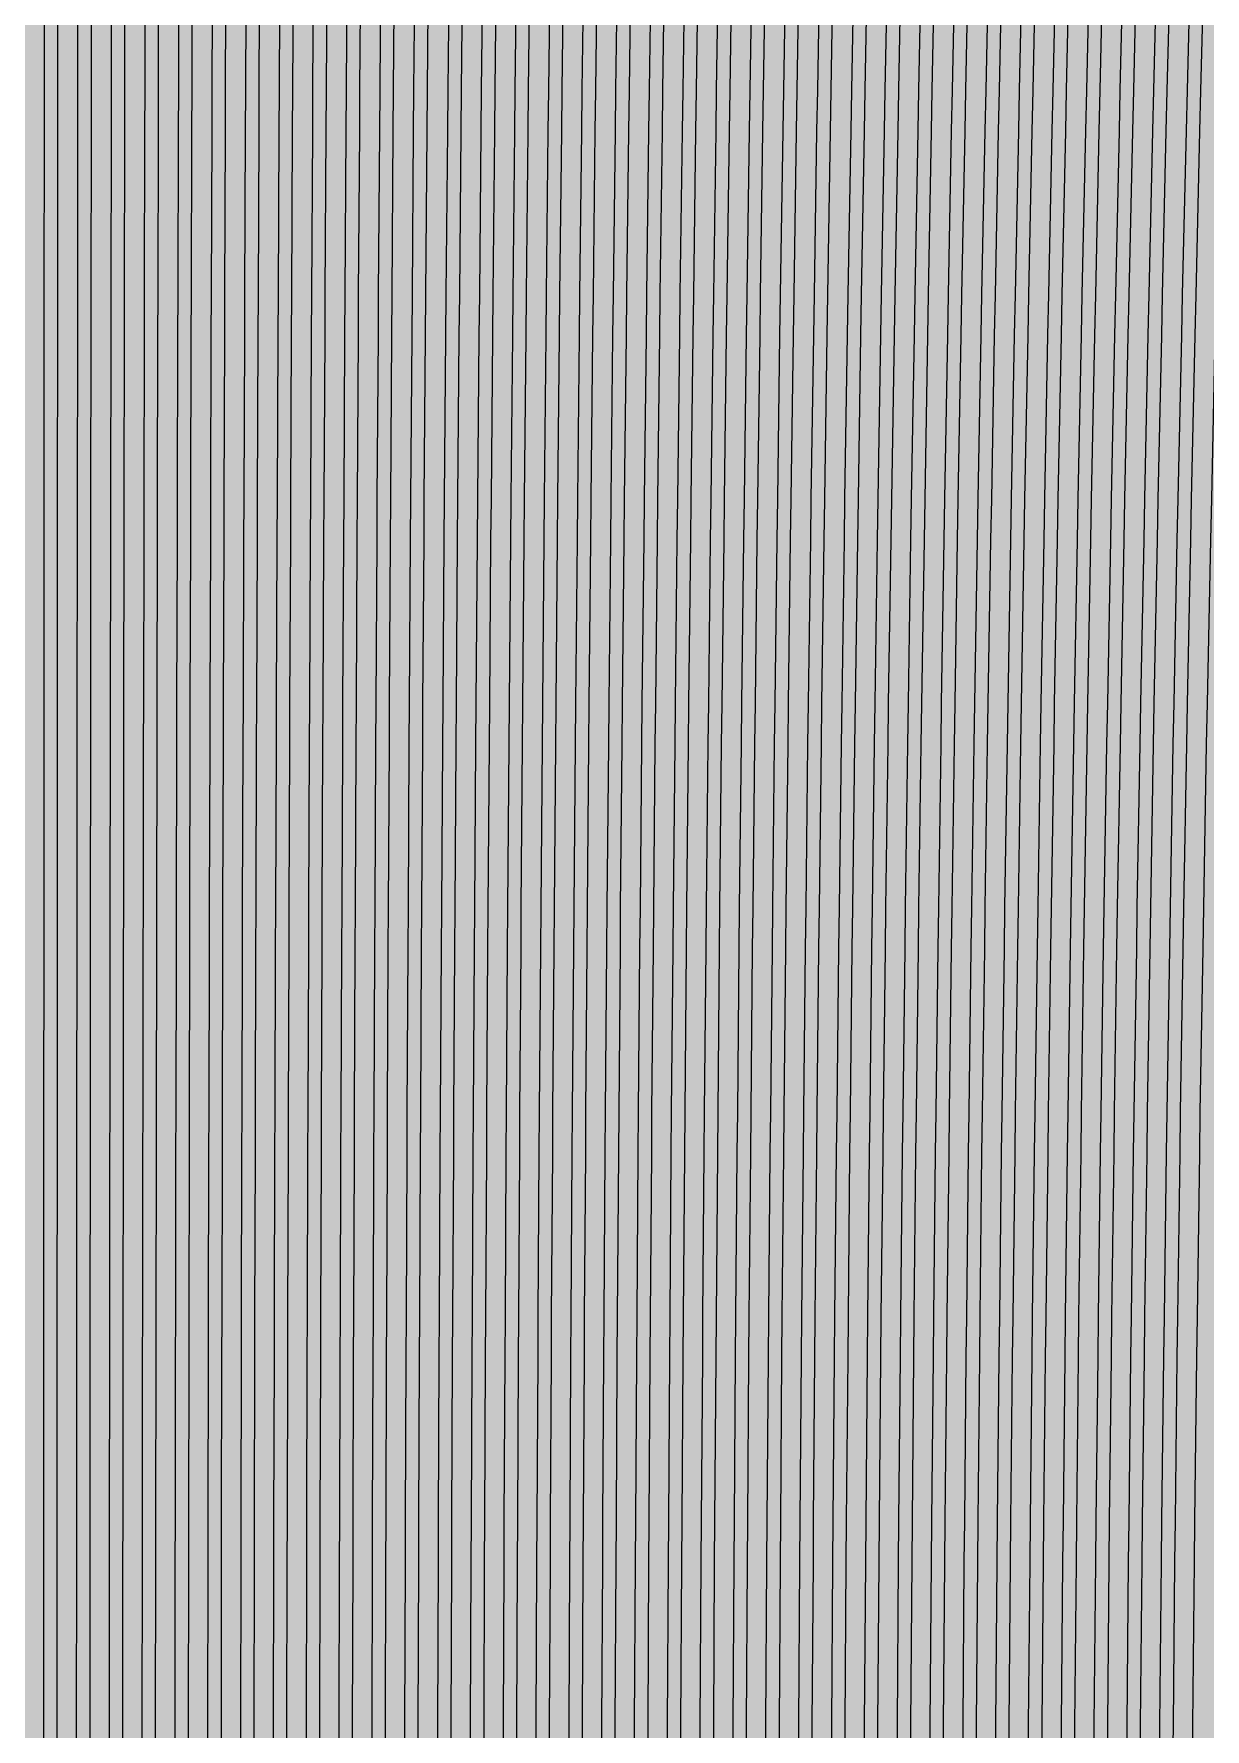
# Model space of a CAD drawing. Header units: metres. Extents: x -7220 to 10980, y -29667 to 1833.
# Drawn here: x 1880.4 to 2059.4, y -17548.6 to -17289.4 of the extents above; entities that cross this region are included whole.
import ezdxf

# ---------------------------------------------------------------- set-up
doc = ezdxf.new("R2010")
doc.units = ezdxf.units.M
doc.layers.add('Metal1', color=4, linetype='CONTINUOUS')
doc.layers.add('Polyimide', color=7, linetype='CONTINUOUS')

msp = doc.modelspace()

# ---------------------------------------------------------------- hatches: boundary and pattern name
at = {"layer": 'Polyimide'}
msp.add_hatch(color=7, dxfattribs=at).paths.add_polyline_path([(4099.45, -13861.55), (4142.64, -14152.77), (4214.18, -14438.35), (4313.36, -14715.55), (4439.24, -14981.69), (4590.59, -15234.21), (4765.97, -15470.68), (4963.68, -15688.82), (5181.82, -15886.53), (5418.29, -16061.91), (5670.81, -16213.26), (5936.95, -16339.14), (6214.15, -16438.32), (6499.73, -16509.85), (6790.95, -16553.05), (7085, -16567.5), (9980.38, -16567.5), (10058.79, -16571.35), (10136.45, -16582.87), (10212.6, -16601.95), (10286.52, -16628.4), (10357.49, -16661.96), (10424.83, -16702.32), (10487.89, -16749.09), (10546.06, -16801.81), (10598.78, -16859.98), (10645.55, -16923.04), (10685.91, -16990.38), (10719.48, -17061.35), (10745.93, -17135.27), (10765, -17211.43), (10776.52, -17289.08), (10780.38, -17367.5), (10780.38, -21957.3), (10741.61, -22012.91), (10705.97, -22070.59), (10673.58, -22130.14), (10644.53, -22191.39), (10618.92, -22254.16), (10596.82, -22318.25), (10578.3, -22383.46), (10563.41, -22449.6), (10552.21, -22516.46), (10544.72, -22583.84), (10540.97, -22651.53), (10540.97, -22719.32), (10544.72, -22787.01), (10552.21, -22854.38), (10563.41, -22921.24), (10578.3, -22987.38), (10596.82, -23052.6), (10618.92, -23116.68), (10644.53, -23179.45), (10673.58, -23240.71), (10705.97, -23300.26), (10741.61, -23357.93), (10780.38, -23413.54), (10780.38, -28667.5), (10776.52, -28745.91), (10765, -28823.57), (10745.93, -28899.73), (10719.48, -28973.65), (10685.91, -29044.62), (10645.55, -29111.96), (10598.78, -29175.01), (10546.06, -29233.19), (10487.89, -29285.91), (10424.83, -29332.68), (10357.49, -29373.04), (10286.52, -29406.6), (10212.6, -29433.05), (10136.45, -29452.13), (10058.79, -29463.65), (9980.38, -29467.5), (-6219.63, -29467.5), (-6298.04, -29463.65), (-6375.7, -29452.13), (-6451.85, -29433.05), (-6525.77, -29406.6), (-6596.74, -29373.04), (-6664.08, -29332.68), (-6727.14, -29285.91), (-6785.31, -29233.19), (-6838.03, -29175.01), (-6884.8, -29111.96), (-6925.16, -29044.62), (-6958.73, -28973.65), (-6985.18, -28899.73), (-7004.25, -28823.57), (-7015.77, -28745.91), (-7019.63, -28667.5), (-7019.63, -23426.32), (-6979.36, -23370.07), (-6942.33, -23311.63), (-6908.66, -23251.2), (-6878.45, -23188.96), (-6851.81, -23125.12), (-6828.81, -23059.88), (-6809.53, -22993.44), (-6794.04, -22926.02), (-6782.37, -22857.83), (-6774.57, -22789.09), (-6770.67, -22720.02), (-6770.67, -22650.84), (-6774.57, -22581.77), (-6782.37, -22513.03), (-6794.04, -22444.84), (-6809.53, -22377.42), (-6828.81, -22310.98), (-6851.81, -22245.74), (-6878.45, -22181.89), (-6908.66, -22119.66), (-6942.33, -22059.22), (-6979.36, -22000.79), (-7019.63, -21944.54), (-7019.63, -17367.5), (-7015.77, -17289.08), (-7004.25, -17211.43), (-6985.18, -17135.27), (-6958.73, -17061.35), (-6925.16, -16990.38), (-6884.8, -16923.04), (-6838.03, -16859.98), (-6785.31, -16801.81), (-6727.14, -16749.09), (-6664.08, -16702.32), (-6596.74, -16661.96), (-6525.77, -16628.4), (-6451.85, -16601.95), (-6375.7, -16582.87), (-6298.04, -16571.35), (-6219.63, -16567.5), (-3314, -16567.5), (-3019.95, -16553.05), (-2728.73, -16509.85), (-2443.15, -16438.32), (-2165.95, -16339.14), (-1899.81, -16213.26), (-1647.29, -16061.91), (-1410.82, -15886.53), (-1192.68, -15688.82), (-994.97, -15470.68), (-819.59, -15234.21), (-668.24, -14981.69), (-542.36, -14715.55), (-443.18, -14438.35), (-371.64, -14152.77), (-328.45, -13861.55), (-314, -13567.5), (-314, -13373.48), (-317.45, -13328.11), (-327.72, -13283.78), (-344.58, -13241.52), (-367.63, -13202.3), (-396.35, -13167.01), (-430.08, -13136.47), (-468.03, -13111.38), (-509.35, -13092.32), (-509.35, -13092.32), (-578.18, -13061.27), (-642.2, -13021.24), (-700.26, -12972.96), (-751.3, -12917.31), (-794.39, -12855.3), (-828.74, -12788.06), (-853.73, -12716.8), (-868.91, -12642.84), (-874, -12567.5), (-868.91, -12492.16), (-853.73, -12418.19), (-828.74, -12346.94), (-794.39, -12279.7), (-751.3, -12217.69), (-700.26, -12162.04), (-642.2, -12113.76), (-578.18, -12073.73), (-509.35, -12042.68), (-509.35, -12042.68), (-468.03, -12023.62), (-430.08, -11998.53), (-396.35, -11967.99), (-367.63, -11932.7), (-344.58, -11893.47), (-327.72, -11851.21), (-317.45, -11806.89), (-314, -11761.52), (-314, -11074.31), (-317.45, -11028.94), (-327.72, -10984.62), (-344.58, -10942.36), (-367.63, -10903.13), (-396.35, -10867.84), (-430.08, -10837.3), (-468.03, -10812.21), (-509.35, -10793.16), (-509.35, -10793.16), (-578.18, -10762.1), (-642.2, -10722.07), (-700.26, -10673.8), (-751.3, -10618.15), (-794.39, -10556.13), (-828.74, -10488.89), (-853.73, -10417.64), (-868.91, -10343.67), (-874, -10268.33), (-868.91, -10192.99), (-853.73, -10119.03), (-828.74, -10047.77), (-794.39, -9980.53), (-751.3, -9918.52), (-700.26, -9862.87), (-642.2, -9814.59), (-578.18, -9774.56), (-509.35, -9743.51), (-509.35, -9743.51), (-468.03, -9724.45), (-430.08, -9699.36), (-396.35, -9668.82), (-367.63, -9633.53), (-344.58, -9594.31), (-327.72, -9552.05), (-317.45, -9507.72), (-314, -9462.35), (-314, -8775.14), (-317.45, -8729.78), (-327.72, -8685.45), (-344.58, -8643.19), (-367.63, -8603.96), (-396.35, -8568.68), (-430.08, -8538.14), (-468.03, -8513.05), (-509.35, -8493.99), (-509.35, -8493.99), (-578.18, -8462.94), (-642.2, -8422.91), (-700.26, -8374.63), (-751.3, -8318.98), (-794.39, -8256.97), (-828.74, -8189.73), (-853.73, -8118.47), (-868.91, -8044.5), (-874, -7969.17), (-868.91, -7893.83), (-853.73, -7819.86), (-828.74, -7748.61), (-794.39, -7681.36), (-751.3, -7619.35), (-700.26, -7563.7), (-642.2, -7515.42), (-578.18, -7475.4), (-509.35, -7444.34), (-509.35, -7444.34), (-468.03, -7425.28), (-430.08, -7400.2), (-396.35, -7369.66), (-367.63, -7334.37), (-344.58, -7295.14), (-327.72, -7252.88), (-317.45, -7208.56), (-314, -7163.19), (-314, -6475.98), (-317.45, -6430.61), (-327.72, -6386.29), (-344.58, -6344.02), (-367.63, -6304.8), (-396.35, -6269.51), (-430.08, -6238.97), (-468.03, -6213.88), (-509.35, -6194.82), (-509.35, -6194.82), (-578.18, -6163.77), (-642.2, -6123.74), (-700.26, -6075.46), (-751.3, -6019.81), (-794.39, -5957.8), (-828.74, -5890.56), (-853.73, -5819.31), (-868.91, -5745.34), (-874, -5670), (-868.91, -5594.66), (-853.73, -5520.69), (-828.74, -5449.44), (-794.39, -5382.2), (-751.3, -5320.19), (-700.26, -5264.54), (-642.2, -5216.26), (-578.18, -5176.23), (-509.35, -5145.18), (-509.35, -5145.18), (-468.03, -5126.12), (-430.08, -5101.03), (-396.35, -5070.49), (-367.63, -5035.2), (-344.58, -4995.98), (-327.72, -4953.71), (-317.45, -4909.39), (-314, -4864.02), (-314, 380), (-314, 1532.5), (-269, 1532.5), (-268.78, 1525.63), (-268.1, 1518.79), (-266.98, 1512.02), (-265.42, 1505.32), (-263.43, 1498.75), (-261.01, 1492.32), (-258.17, 1486.06), (-254.93, 1480), (-251.3, 1474.17), (-247.3, 1468.58), (-242.94, 1463.27), (-238.25, 1458.25), (-233.23, 1453.56), (-227.92, 1449.2), (-222.33, 1445.2), (-216.5, 1441.57), (-210.44, 1438.33), (-204.18, 1435.49), (-197.75, 1433.07), (-191.18, 1431.08), (-184.48, 1429.52), (-177.71, 1428.4), (-170.87, 1427.72), (-164, 1427.5), (-157.13, 1427.72), (-150.29, 1428.4), (-143.52, 1429.52), (-136.82, 1431.08), (-130.25, 1433.07), (-123.82, 1435.49), (-117.56, 1438.33), (-111.5, 1441.57), (-105.67, 1445.2), (-100.08, 1449.2), (-94.77, 1453.56), (-89.75, 1458.25), (-85.06, 1463.27), (-80.7, 1468.58), (-76.7, 1474.17), (-73.07, 1480), (-69.83, 1486.06), (-66.99, 1492.32), (-64.57, 1498.75), (-62.58, 1505.32), (-61.02, 1512.02), (-59.9, 1518.79), (-59.22, 1525.63), (-59, 1532.5), (1786, 1532.5), (3835, 1532.5), (3835.21, 1539.04), (3835.86, 1545.55), (3836.92, 1552.01), (3838.41, 1558.38), (3840.31, 1564.64), (3842.61, 1570.77), (3845.31, 1576.73), (3848.4, 1582.5), (3851.85, 1588.06), (3855.66, 1593.38), (3859.82, 1598.43), (3864.29, 1603.21), (3869.07, 1607.68), (3874.12, 1611.84), (3879.44, 1615.65), (3885, 1619.1), (3890.77, 1622.19), (3896.73, 1624.89), (3902.86, 1627.19), (3909.12, 1629.09), (3915.49, 1630.58), (3921.95, 1631.64), (3928.46, 1632.29), (3935, 1632.5), (3941.54, 1632.29), (3948.05, 1631.64), (3954.51, 1630.58), (3960.88, 1629.09), (3967.14, 1627.19), (3973.27, 1624.89), (3979.23, 1622.19), (3985, 1619.1), (3990.56, 1615.65), (3995.88, 1611.84), (4000.93, 1607.68), (4005.71, 1603.21), (4010.18, 1598.43), (4014.34, 1593.38), (4018.15, 1588.06), (4021.6, 1582.5), (4024.69, 1576.73), (4027.39, 1570.77), (4029.69, 1564.64), (4031.59, 1558.38), (4033.08, 1552.01), (4034.14, 1545.55), (4034.79, 1539.04), (4035, 1532.5), (4085, 1532.5), (4085, 380), (4085, 330), (4085, -4864.02), (4088.45, -4909.39), (4098.72, -4953.71), (4115.58, -4995.98), (4138.63, -5035.2), (4167.35, -5070.49), (4201.08, -5101.03), (4239.03, -5126.12), (4280.35, -5145.18), (4280.35, -5145.18), (4349.18, -5176.23), (4413.2, -5216.26), (4471.26, -5264.54), (4522.3, -5320.19), (4565.39, -5382.2), (4599.74, -5449.44), (4624.73, -5520.69), (4639.91, -5594.66), (4645, -5670), (4639.91, -5745.34), (4624.73, -5819.31), (4599.74, -5890.56), (4565.39, -5957.8), (4522.3, -6019.81), (4471.26, -6075.46), (4413.2, -6123.74), (4349.18, -6163.77), (4280.35, -6194.82), (4239.03, -6213.88), (4201.08, -6238.97), (4167.35, -6269.51), (4138.63, -6304.8), (4115.58, -6344.02), (4098.72, -6386.29), (4088.45, -6430.61), (4085, -6475.98), (4085, -13567.5), (4099.45, -13861.55)])

# ---------------------------------------------------------------- linework, layer by layer
at = {"layer": 'Metal1'}
for points in [[(1881.89, -17554.23), (1881.89, -17547.98), (1881.89, -17522.99), (1881.9, -17516.74), (1881.9, -17491.74), (1881.9, -17485.5), (1881.91, -17460.5), (1881.91, -17454.26), (1881.92, -17429.26), (1881.92, -17423.01), (1881.93, -17398.02), (1881.94, -17391.77), (1881.95, -17366.78), (1881.95, -17360.53), (1881.96, -17335.54), (1881.97, -17329.29), (1881.98, -17304.3), (1881.98, -17298.05), (1882, -17273.06)], [(1884, -17273.06), (1883.98, -17298.05), (1883.98, -17304.3), (1883.97, -17329.29), (1883.96, -17335.54), (1883.95, -17360.53), (1883.95, -17366.78), (1883.94, -17391.77), (1883.93, -17398.02), (1883.92, -17423.02), (1883.92, -17429.26), (1883.91, -17454.26), (1883.91, -17460.5), (1883.9, -17485.5), (1883.9, -17491.75), (1883.9, -17516.74), (1883.89, -17522.99), (1883.89, -17547.98), (1883.89, -17554.23)], [(1886.9, -17554.23), (1886.91, -17547.98), (1886.92, -17522.99), (1886.92, -17516.74), (1886.94, -17491.74), (1886.94, -17485.5), (1886.96, -17460.5), (1886.96, -17454.26), (1886.98, -17429.26), (1886.99, -17423.01), (1887.01, -17398.02), (1887.01, -17391.77), (1887.04, -17366.78), (1887.04, -17360.53), (1887.07, -17335.54), (1887.08, -17329.29), (1887.11, -17304.3), (1887.11, -17298.05), (1887.15, -17273.06)], [(1889.15, -17273.06), (1889.11, -17298.05), (1889.11, -17304.3), (1889.08, -17329.29), (1889.07, -17335.54), (1889.04, -17360.53), (1889.04, -17366.78), (1889.01, -17391.77), (1889.01, -17398.02), (1888.99, -17423.02), (1888.98, -17429.26), (1888.96, -17454.26), (1888.96, -17460.5), (1888.94, -17485.5), (1888.94, -17491.75), (1888.92, -17516.74), (1888.92, -17522.99), (1888.91, -17547.98), (1888.9, -17554.23)], [(1891.92, -17554.23), (1891.92, -17547.98), (1891.94, -17522.98), (1891.95, -17516.74), (1891.97, -17491.74), (1891.98, -17485.5), (1892, -17460.5), (1892.01, -17454.25), (1892.04, -17429.26), (1892.05, -17423.01), (1892.08, -17398.02), (1892.09, -17391.77), (1892.13, -17366.78), (1892.14, -17360.53), (1892.18, -17335.54), (1892.19, -17329.29), (1892.23, -17304.3), (1892.25, -17298.05), (1892.29, -17273.06)], [(1894.29, -17273.06), (1894.25, -17298.05), (1894.23, -17304.3), (1894.19, -17329.29), (1894.18, -17335.54), (1894.14, -17360.53), (1894.13, -17366.78), (1894.09, -17391.78), (1894.08, -17398.02), (1894.05, -17423.02), (1894.04, -17429.26), (1894.01, -17454.26), (1894, -17460.51), (1893.98, -17485.5), (1893.97, -17491.75), (1893.95, -17516.74), (1893.94, -17522.99), (1893.92, -17547.98), (1893.92, -17554.23)], [(1896.94, -17554.23), (1896.94, -17547.98), (1896.97, -17522.98), (1896.97, -17516.74), (1897, -17491.74), (1897.01, -17485.5), (1897.05, -17460.5), (1897.06, -17454.25), (1897.1, -17429.26), (1897.11, -17423.01), (1897.15, -17398.02), (1897.17, -17391.77), (1897.22, -17366.78), (1897.23, -17360.53), (1897.29, -17335.54), (1897.3, -17329.29), (1897.36, -17304.3), (1897.38, -17298.05), (1897.44, -17273.06)], [(1899.44, -17273.06), (1899.38, -17298.05), (1899.36, -17304.3), (1899.3, -17329.29), (1899.29, -17335.54), (1899.23, -17360.54), (1899.22, -17366.78), (1899.17, -17391.78), (1899.15, -17398.02), (1899.11, -17423.02), (1899.1, -17429.26), (1899.06, -17454.26), (1899.05, -17460.51), (1899.01, -17485.5), (1899, -17491.75), (1898.97, -17516.74), (1898.97, -17522.99), (1898.94, -17547.98), (1898.94, -17554.23)], [(1901.95, -17554.23), (1901.96, -17547.98), (1901.99, -17522.98), (1902, -17516.74), (1902.04, -17491.74), (1902.05, -17485.49), (1902.09, -17460.5), (1902.11, -17454.25), (1902.16, -17429.26), (1902.17, -17423.01), (1902.23, -17398.02), (1902.24, -17391.77), (1902.31, -17366.78), (1902.32, -17360.53), (1902.39, -17335.54), (1902.41, -17329.29), (1902.49, -17304.3), (1902.51, -17298.05), (1902.59, -17273.06)], [(1904.59, -17273.06), (1904.51, -17298.05), (1904.49, -17304.3), (1904.41, -17329.3), (1904.39, -17335.54), (1904.32, -17360.54), (1904.31, -17366.78), (1904.24, -17391.78), (1904.23, -17398.02), (1904.17, -17423.02), (1904.16, -17429.27), (1904.11, -17454.26), (1904.09, -17460.51), (1904.05, -17485.5), (1904.04, -17491.75), (1904, -17516.74), (1903.99, -17522.99), (1903.96, -17547.98), (1903.95, -17554.23)], [(1906.97, -17554.23), (1906.98, -17547.98), (1907.02, -17522.98), (1907.03, -17516.74), (1907.07, -17491.74), (1907.09, -17485.49), (1907.14, -17460.5), (1907.15, -17454.25), (1907.22, -17429.26), (1907.23, -17423.01), (1907.3, -17398.02), (1907.32, -17391.77), (1907.4, -17366.78), (1907.42, -17360.53), (1907.5, -17335.54), (1907.52, -17329.29), (1907.62, -17304.3), (1907.64, -17298.05), (1907.74, -17273.05)], [(1909.74, -17273.06), (1909.64, -17298.06), (1909.62, -17304.3), (1909.52, -17329.3), (1909.5, -17335.54), (1909.42, -17360.54), (1909.4, -17366.78), (1909.32, -17391.78), (1909.3, -17398.02), (1909.23, -17423.02), (1909.22, -17429.27), (1909.15, -17454.26), (1909.14, -17460.51), (1909.09, -17485.5), (1909.07, -17491.75), (1909.03, -17516.74), (1909.02, -17522.99), (1908.98, -17547.98), (1908.97, -17554.23)], [(1911.99, -17554.23), (1912, -17547.98), (1912.04, -17522.98), (1912.05, -17516.74), (1912.11, -17491.74), (1912.12, -17485.49), (1912.18, -17460.5), (1912.2, -17454.25), (1912.27, -17429.26), (1912.29, -17423.01), (1912.37, -17398.02), (1912.4, -17391.77), (1912.49, -17366.78), (1912.51, -17360.53), (1912.61, -17335.54), (1912.64, -17329.29), (1912.75, -17304.29), (1912.77, -17298.05), (1912.89, -17273.05)], [(1914.89, -17273.06), (1914.77, -17298.06), (1914.75, -17304.3), (1914.64, -17329.3), (1914.61, -17335.54), (1914.51, -17360.54), (1914.49, -17366.78), (1914.4, -17391.78), (1914.37, -17398.03), (1914.29, -17423.02), (1914.27, -17429.27), (1914.2, -17454.26), (1914.18, -17460.51), (1914.12, -17485.5), (1914.11, -17491.75), (1914.05, -17516.74), (1914.04, -17522.99), (1914, -17547.98), (1913.99, -17554.23)], [(1917, -17554.22), (1917.01, -17547.98), (1917.06, -17522.98), (1917.08, -17516.74), (1917.14, -17491.74), (1917.16, -17485.49), (1917.23, -17460.5), (1917.25, -17454.25), (1917.33, -17429.26), (1917.35, -17423.01), (1917.45, -17398.02), (1917.47, -17391.77), (1917.58, -17366.78), (1917.6, -17360.53), (1917.72, -17335.54), (1917.75, -17329.29), (1917.87, -17304.29), (1917.91, -17298.05), (1918.04, -17273.05)], [(1920.04, -17273.06), (1919.91, -17298.06), (1919.87, -17304.3), (1919.75, -17329.3), (1919.72, -17335.54), (1919.6, -17360.54), (1919.58, -17366.79), (1919.47, -17391.78), (1919.45, -17398.03), (1919.35, -17423.02), (1919.33, -17429.27), (1919.25, -17454.26), (1919.23, -17460.51), (1919.16, -17485.5), (1919.14, -17491.75), (1919.08, -17516.74), (1919.06, -17522.99), (1919.01, -17547.98), (1919, -17554.23)], [(1922.02, -17554.22), (1922.03, -17547.98), (1922.09, -17522.98), (1922.1, -17516.73), (1922.17, -17491.74), (1922.19, -17485.49), (1922.28, -17460.5), (1922.3, -17454.25), (1922.39, -17429.26), (1922.42, -17423.01), (1922.52, -17398.02), (1922.55, -17391.77), (1922.67, -17366.78), (1922.7, -17360.53), (1922.83, -17335.54), (1922.86, -17329.29), (1923, -17304.29), (1923.04, -17298.05), (1923.19, -17273.05)], [(1925.19, -17273.06), (1925.04, -17298.06), (1925, -17304.31), (1924.86, -17329.3), (1924.83, -17335.55), (1924.7, -17360.54), (1924.67, -17366.79), (1924.55, -17391.78), (1924.52, -17398.03), (1924.42, -17423.02), (1924.39, -17429.27), (1924.3, -17454.26), (1924.28, -17460.51), (1924.19, -17485.5), (1924.17, -17491.75), (1924.1, -17516.74), (1924.09, -17522.99), (1924.03, -17547.98), (1924.02, -17554.23)], [(1927.03, -17554.22), (1927.05, -17547.98), (1927.11, -17522.98), (1927.13, -17516.73), (1927.21, -17491.74), (1927.23, -17485.49), (1927.32, -17460.5), (1927.35, -17454.25), (1927.45, -17429.26), (1927.48, -17423.01), (1927.59, -17398.02), (1927.63, -17391.77), (1927.76, -17366.78), (1927.79, -17360.53), (1927.93, -17335.53), (1927.97, -17329.29), (1928.13, -17304.29), (1928.17, -17298.04), (1928.34, -17273.05)], [(1930.34, -17273.07), (1930.17, -17298.06), (1930.13, -17304.31), (1929.97, -17329.3), (1929.93, -17335.55), (1929.79, -17360.54), (1929.76, -17366.79), (1929.63, -17391.78), (1929.59, -17398.03), (1929.48, -17423.02), (1929.45, -17429.27), (1929.35, -17454.26), (1929.32, -17460.51), (1929.23, -17485.5), (1929.21, -17491.75), (1929.13, -17516.74), (1929.11, -17522.99), (1929.05, -17547.98), (1929.03, -17554.23)], [(1932.05, -17554.22), (1932.07, -17547.98), (1932.14, -17522.98), (1932.16, -17516.73), (1932.24, -17491.74), (1932.27, -17485.49), (1932.37, -17460.5), (1932.39, -17454.25), (1932.51, -17429.26), (1932.54, -17423.01), (1932.67, -17398.02), (1932.7, -17391.77), (1932.85, -17366.78), (1932.88, -17360.53), (1933.04, -17335.53), (1933.08, -17329.29), (1933.26, -17304.29), (1933.3, -17298.04), (1933.49, -17273.05)], [(1935.49, -17273.07), (1935.3, -17298.06), (1935.26, -17304.31), (1935.08, -17329.3), (1935.04, -17335.55), (1934.88, -17360.54), (1934.85, -17366.79), (1934.7, -17391.78), (1934.67, -17398.03), (1934.54, -17423.02), (1934.51, -17429.27), (1934.39, -17454.26), (1934.37, -17460.51), (1934.27, -17485.5), (1934.24, -17491.75), (1934.16, -17516.74), (1934.14, -17522.99), (1934.07, -17547.98), (1934.05, -17554.23)], [(1937.07, -17554.22), (1937.09, -17547.98), (1937.17, -17522.98), (1937.19, -17516.73), (1937.29, -17491.74), (1937.32, -17485.49), (1937.43, -17460.5), (1937.46, -17454.25), (1937.59, -17429.26), (1937.62, -17423.01), (1937.77, -17398.02), (1937.81, -17391.77), (1937.97, -17366.77), (1938.01, -17360.53), (1938.19, -17335.53), (1938.24, -17329.28), (1938.43, -17304.29), (1938.48, -17298.04), (1938.69, -17273.05)], [(1940.69, -17273.07), (1940.48, -17298.06), (1940.43, -17304.31), (1940.24, -17329.3), (1940.19, -17335.55), (1940.01, -17360.54), (1939.97, -17366.79), (1939.81, -17391.78), (1939.77, -17398.03), (1939.62, -17423.02), (1939.59, -17429.27), (1939.46, -17454.26), (1939.43, -17460.51), (1939.32, -17485.5), (1939.29, -17491.75), (1939.19, -17516.74), (1939.17, -17522.99), (1939.09, -17547.98), (1939.07, -17554.23)], [(1942.1, -17554.22), (1942.12, -17547.98), (1942.21, -17522.98), (1942.24, -17516.73), (1942.34, -17491.74), (1942.37, -17485.49), (1942.5, -17460.5), (1942.54, -17454.25), (1942.68, -17429.26), (1942.72, -17423.01), (1942.89, -17398.02), (1942.93, -17391.77), (1943.11, -17366.77), (1943.16, -17360.53), (1943.36, -17335.53), (1943.42, -17329.28), (1943.64, -17304.29), (1943.7, -17298.04), (1943.94, -17273.05)], [(1945.94, -17273.07), (1945.7, -17298.06), (1945.64, -17304.31), (1945.42, -17329.3), (1945.36, -17335.55), (1945.16, -17360.54), (1945.11, -17366.79), (1944.93, -17391.78), (1944.89, -17398.03), (1944.72, -17423.02), (1944.68, -17429.27), (1944.54, -17454.26), (1944.5, -17460.51), (1944.37, -17485.5), (1944.34, -17491.75), (1944.24, -17516.74), (1944.21, -17522.99), (1944.12, -17547.98), (1944.1, -17554.23)], [(1947.11, -17554.22), (1947.14, -17547.97), (1947.23, -17522.98), (1947.26, -17516.73), (1947.38, -17491.74), (1947.41, -17485.49), (1947.55, -17460.5), (1947.58, -17454.25), (1947.74, -17429.26), (1947.78, -17423.01), (1947.96, -17398.01), (1948.01, -17391.77), (1948.2, -17366.77), (1948.26, -17360.52), (1948.47, -17335.53), (1948.53, -17329.28), (1948.77, -17304.29), (1948.83, -17298.04), (1949.09, -17273.05)], [(1951.09, -17273.07), (1950.83, -17298.06), (1950.77, -17304.31), (1950.53, -17329.3), (1950.47, -17335.55), (1950.26, -17360.54), (1950.2, -17366.79), (1950.01, -17391.78), (1949.96, -17398.03), (1949.78, -17423.02), (1949.74, -17429.27), (1949.58, -17454.26), (1949.55, -17460.51), (1949.41, -17485.5), (1949.38, -17491.75), (1949.26, -17516.74), (1949.23, -17522.99), (1949.14, -17547.98), (1949.11, -17554.23)], [(1952.13, -17554.22), (1952.15, -17547.97), (1952.26, -17522.98), (1952.29, -17516.73), (1952.41, -17491.74), (1952.45, -17485.49), (1952.59, -17460.5), (1952.63, -17454.25), (1952.8, -17429.26), (1952.84, -17423.01), (1953.03, -17398.01), (1953.08, -17391.77), (1953.29, -17366.77), (1953.35, -17360.52), (1953.58, -17335.53), (1953.64, -17329.28), (1953.89, -17304.29), (1953.96, -17298.04), (1954.24, -17273.05)], [(1956.24, -17273.07), (1955.96, -17298.06), (1955.89, -17304.31), (1955.64, -17329.3), (1955.58, -17335.55), (1955.35, -17360.54), (1955.29, -17366.79), (1955.08, -17391.78), (1955.03, -17398.03), (1954.84, -17423.02), (1954.8, -17429.27), (1954.63, -17454.26), (1954.59, -17460.51), (1954.45, -17485.5), (1954.41, -17491.75), (1954.29, -17516.74), (1954.26, -17522.99), (1954.15, -17547.98), (1954.13, -17554.23)], [(1957.15, -17554.22), (1957.17, -17547.97), (1957.28, -17522.98), (1957.31, -17516.73), (1957.45, -17491.74), (1957.48, -17485.49), (1957.64, -17460.5), (1957.68, -17454.25), (1957.86, -17429.26), (1957.91, -17423.01), (1958.11, -17398.01), (1958.16, -17391.77), (1958.38, -17366.77), (1958.44, -17360.52), (1958.69, -17335.53), (1958.75, -17329.28), (1959.02, -17304.29), (1959.09, -17298.04), (1959.38, -17273.05)], [(1961.38, -17273.07), (1961.09, -17298.06), (1961.02, -17304.31), (1960.75, -17329.3), (1960.69, -17335.55), (1960.44, -17360.54), (1960.38, -17366.79), (1960.16, -17391.78), (1960.11, -17398.03), (1959.91, -17423.02), (1959.86, -17429.27), (1959.68, -17454.26), (1959.64, -17460.51), (1959.48, -17485.5), (1959.45, -17491.75), (1959.31, -17516.74), (1959.28, -17522.99), (1959.17, -17547.98), (1959.15, -17554.23)], [(1962.16, -17554.22), (1962.19, -17547.97), (1962.31, -17522.98), (1962.34, -17516.73), (1962.48, -17491.74), (1962.52, -17485.49), (1962.68, -17460.5), (1962.73, -17454.25), (1962.92, -17429.26), (1962.97, -17423.01), (1963.18, -17398.01), (1963.24, -17391.76), (1963.47, -17366.77), (1963.54, -17360.52), (1963.8, -17335.53), (1963.86, -17329.28), (1964.15, -17304.29), (1964.22, -17298.04), (1964.53, -17273.05)], [(1967.18, -17554.22), (1967.21, -17547.97), (1967.33, -17522.98), (1967.37, -17516.73), (1967.51, -17491.74), (1967.56, -17485.49), (1967.73, -17460.5), (1967.78, -17454.25), (1967.98, -17429.25), (1968.03, -17423.01), (1968.25, -17398.01), (1968.31, -17391.76), (1968.56, -17366.77), (1968.63, -17360.52), (1968.9, -17335.53), (1968.98, -17329.28), (1969.28, -17304.29), (1969.36, -17298.04), (1969.68, -17273.05)], [(1972.2, -17554.22), (1972.22, -17547.97), (1972.36, -17522.98), (1972.39, -17516.73), (1972.55, -17491.74), (1972.59, -17485.49), (1972.78, -17460.5), (1972.82, -17454.25), (1973.03, -17429.25), (1973.09, -17423.01), (1973.33, -17398.01), (1973.39, -17391.76), (1973.65, -17366.77), (1973.72, -17360.52), (1974.01, -17335.53), (1974.09, -17329.28), (1974.41, -17304.29), (1974.49, -17298.04), (1974.83, -17273.04)], [(1977.21, -17554.22), (1977.24, -17547.97), (1977.38, -17522.98), (1977.42, -17516.73), (1977.58, -17491.74), (1977.63, -17485.49), (1977.82, -17460.5), (1977.87, -17454.25), (1978.09, -17429.25), (1978.15, -17423.01), (1978.4, -17398.01), (1978.47, -17391.76), (1978.74, -17366.77), (1978.82, -17360.52), (1979.12, -17335.53), (1979.2, -17329.28), (1979.53, -17304.29), (1979.62, -17298.04), (1979.98, -17273.04)], [(1982.23, -17554.22), (1982.26, -17547.97), (1982.4, -17522.98), (1982.44, -17516.73), (1982.62, -17491.74), (1982.66, -17485.49), (1982.87, -17460.5), (1982.92, -17454.25), (1983.15, -17429.25), (1983.21, -17423), (1983.47, -17398.01), (1983.54, -17391.76), (1983.83, -17366.77), (1983.91, -17360.52), (1984.23, -17335.53), (1984.31, -17329.28), (1984.66, -17304.29), (1984.75, -17298.04), (1985.13, -17273.04)], [(1987.24, -17554.22), (1987.28, -17547.97), (1987.43, -17522.98), (1987.47, -17516.73), (1987.65, -17491.74), (1987.7, -17485.49), (1987.91, -17460.5), (1987.97, -17454.25), (1988.21, -17429.25), (1988.27, -17423), (1988.55, -17398.01), (1988.62, -17391.76), (1988.92, -17366.77), (1989, -17360.52), (1989.34, -17335.53), (1989.42, -17329.28), (1989.79, -17304.28), (1989.88, -17298.04), (1990.28, -17273.04)], [(1992.26, -17554.22), (1992.3, -17547.97), (1992.45, -17522.98), (1992.5, -17516.73), (1992.69, -17491.74), (1992.74, -17485.49), (1992.96, -17460.49), (1993.02, -17454.25), (1993.27, -17429.25), (1993.34, -17423), (1993.62, -17398.01), (1993.7, -17391.76), (1994.01, -17366.77), (1994.09, -17360.52), (1994.44, -17335.53), (1994.53, -17329.28), (1994.92, -17304.28), (1995.02, -17298.03), (1995.43, -17273.04)], [(1997.28, -17554.22), (1997.32, -17547.97), (1997.49, -17522.98), (1997.53, -17516.73), (1997.73, -17491.74), (1997.79, -17485.49), (1998.02, -17460.49), (1998.08, -17454.25), (1998.35, -17429.25), (1998.42, -17423), (1998.72, -17398.01), (1998.8, -17391.76), (1999.14, -17366.77), (1999.22, -17360.52), (1999.59, -17335.53), (1999.69, -17329.28), (2000.09, -17304.28), (2000.2, -17298.03), (2000.63, -17273.04)], [(2002.31, -17554.22), (2002.35, -17547.97), (2002.53, -17522.98), (2002.57, -17516.73), (2002.79, -17491.74), (2002.84, -17485.49), (2003.09, -17460.49), (2003.16, -17454.24), (2003.44, -17429.25), (2003.52, -17423), (2003.84, -17398.01), (2003.92, -17391.76), (2004.28, -17366.77), (2004.37, -17360.52), (2004.77, -17335.52), (2004.87, -17329.28), (2005.3, -17304.28), (2005.41, -17298.03), (2005.88, -17273.04)], [(2007.32, -17554.22), (2007.37, -17547.97), (2007.55, -17522.98), (2007.6, -17516.73), (2007.82, -17491.74), (2007.88, -17485.49), (2008.14, -17460.49), (2008.21, -17454.24), (2008.5, -17429.25), (2008.58, -17423), (2008.91, -17398.01), (2009, -17391.76), (2009.37, -17366.77), (2009.47, -17360.52), (2009.88, -17335.52), (2009.98, -17329.27), (2010.43, -17304.28), (2010.54, -17298.03), (2011.03, -17273.04)], [(2012.34, -17554.22), (2012.38, -17547.97), (2012.57, -17522.98), (2012.63, -17516.73), (2012.86, -17491.74), (2012.92, -17485.49), (2013.18, -17460.49), (2013.26, -17454.24), (2013.56, -17429.25), (2013.64, -17423), (2013.99, -17398.01), (2014.08, -17391.76), (2014.46, -17366.77), (2014.56, -17360.52), (2014.98, -17335.52), (2015.09, -17329.27), (2015.55, -17304.28), (2015.68, -17298.03), (2016.18, -17273.04)], [(2017.36, -17554.22), (2017.4, -17547.97), (2017.6, -17522.98), (2017.65, -17516.73), (2017.89, -17491.74), (2017.95, -17485.49), (2018.23, -17460.49), (2018.3, -17454.24), (2018.62, -17429.25), (2018.7, -17423), (2019.06, -17398.01), (2019.15, -17391.76), (2019.55, -17366.77), (2019.65, -17360.52), (2020.09, -17335.52), (2020.21, -17329.27), (2020.68, -17304.28), (2020.81, -17298.03), (2021.33, -17273.04)], [(2022.37, -17554.22), (2022.42, -17547.97), (2022.62, -17522.98), (2022.68, -17516.73), (2022.92, -17491.73), (2022.99, -17485.49), (2023.28, -17460.49), (2023.35, -17454.24), (2023.68, -17429.25), (2023.77, -17423), (2024.13, -17398.01), (2024.23, -17391.76), (2024.64, -17366.76), (2024.75, -17360.52), (2025.2, -17335.52), (2025.32, -17329.27), (2025.81, -17304.28), (2025.94, -17298.03), (2026.47, -17273.04)], [(2027.39, -17554.22), (2027.44, -17547.97), (2027.65, -17522.98), (2027.7, -17516.73), (2027.96, -17491.73), (2028.03, -17485.49), (2028.32, -17460.49), (2028.4, -17454.24), (2028.74, -17429.25), (2028.83, -17423), (2029.21, -17398.01), (2029.31, -17391.76), (2029.73, -17366.76), (2029.84, -17360.51), (2030.31, -17335.52), (2030.43, -17329.27), (2030.94, -17304.28), (2031.07, -17298.03), (2031.62, -17273.04)], [(2032.41, -17554.22), (2032.45, -17547.97), (2032.67, -17522.98), (2032.73, -17516.73), (2032.99, -17491.73), (2033.06, -17485.48), (2033.37, -17460.49), (2033.45, -17454.24), (2033.8, -17429.25), (2033.89, -17423), (2034.28, -17398.01), (2034.38, -17391.76), (2034.82, -17366.76), (2034.93, -17360.51), (2035.41, -17335.52), (2035.54, -17329.27), (2036.07, -17304.28), (2036.2, -17298.03), (2036.77, -17273.04)], [(2037.42, -17554.22), (2037.47, -17547.97), (2037.7, -17522.98), (2037.76, -17516.73), (2038.03, -17491.73), (2038.1, -17485.48), (2038.41, -17460.49), (2038.5, -17454.24), (2038.85, -17429.25), (2038.95, -17423), (2039.35, -17398.01), (2039.46, -17391.76), (2039.91, -17366.76), (2040.03, -17360.51), (2040.52, -17335.52), (2040.65, -17329.27), (2041.19, -17304.28), (2041.33, -17298.03), (2041.92, -17273.04)], [(2042.44, -17554.22), (2042.49, -17547.97), (2042.72, -17522.98), (2042.78, -17516.73), (2043.06, -17491.73), (2043.13, -17485.48), (2043.46, -17460.49), (2043.54, -17454.24), (2043.91, -17429.25), (2044.01, -17423), (2044.43, -17398.01), (2044.54, -17391.76), (2045, -17366.76), (2045.12, -17360.51), (2045.63, -17335.52), (2045.76, -17329.27), (2046.32, -17304.28), (2046.47, -17298.03), (2047.07, -17273.03)], [(2047.45, -17554.22), (2047.51, -17547.97), (2047.74, -17522.98), (2047.81, -17516.73), (2048.09, -17491.73), (2048.17, -17485.48), (2048.5, -17460.49), (2048.59, -17454.24), (2048.97, -17429.25), (2049.07, -17423), (2049.5, -17398), (2049.61, -17391.76), (2050.09, -17366.76), (2050.21, -17360.51), (2050.74, -17335.52), (2050.88, -17329.27), (2051.45, -17304.28), (2051.6, -17298.03), (2052.22, -17273.03)], [(2052.47, -17554.22), (2052.53, -17547.97), (2052.77, -17522.98), (2052.84, -17516.73), (2053.13, -17491.73), (2053.21, -17485.48), (2053.55, -17460.49), (2053.64, -17454.24), (2054.03, -17429.25), (2054.13, -17423), (2054.57, -17398), (2054.69, -17391.75), (2055.18, -17366.76), (2055.31, -17360.51), (2055.85, -17335.52), (2055.99, -17329.27), (2056.58, -17304.28), (2056.73, -17298.03), (2057.37, -17273.03)], [(2057.49, -17554.22), (2057.55, -17547.97), (2057.8, -17522.98), (2057.87, -17516.73), (2058.17, -17491.73), (2058.26, -17485.48), (2058.61, -17460.49), (2058.7, -17454.24), (2059.11, -17429.25), (2059.22, -17423), (2059.67, -17398), (2059.79, -17391.75), (2060.3, -17366.76), (2060.44, -17360.51), (2060.99, -17335.52), (2061.14, -17329.27), (2061.75, -17304.28), (2061.91, -17298.03), (2062.58, -17273.03)], [(1966.53, -17273.07), (1966.22, -17298.06), (1966.15, -17304.31), (1965.86, -17329.3), (1965.8, -17335.55), (1965.54, -17360.54), (1965.47, -17366.79), (1965.24, -17391.78), (1965.18, -17398.03), (1964.97, -17423.02), (1964.92, -17429.27), (1964.73, -17454.26), (1964.68, -17460.51), (1964.52, -17485.5), (1964.48, -17491.75), (1964.34, -17516.74), (1964.31, -17522.99), (1964.19, -17547.98), (1964.16, -17554.23)], [(1971.68, -17273.07), (1971.36, -17298.06), (1971.28, -17304.31), (1970.98, -17329.3), (1970.9, -17335.55), (1970.63, -17360.54), (1970.56, -17366.79), (1970.31, -17391.78), (1970.25, -17398.03), (1970.03, -17423.02), (1969.98, -17429.27), (1969.78, -17454.26), (1969.73, -17460.51), (1969.56, -17485.5), (1969.51, -17491.75), (1969.37, -17516.74), (1969.33, -17522.99), (1969.21, -17547.98), (1969.18, -17554.23)], [(1976.83, -17273.07), (1976.49, -17298.06), (1976.41, -17304.31), (1976.09, -17329.3), (1976.01, -17335.55), (1975.72, -17360.54), (1975.65, -17366.79), (1975.39, -17391.78), (1975.33, -17398.03), (1975.09, -17423.02), (1975.03, -17429.27), (1974.82, -17454.26), (1974.78, -17460.51), (1974.59, -17485.5), (1974.55, -17491.75), (1974.39, -17516.74), (1974.36, -17522.99), (1974.22, -17547.98), (1974.2, -17554.23)], [(1981.98, -17273.07), (1981.62, -17298.07), (1981.53, -17304.31), (1981.2, -17329.31), (1981.12, -17335.55), (1980.82, -17360.54), (1980.74, -17366.79), (1980.47, -17391.78), (1980.4, -17398.03), (1980.15, -17423.02), (1980.09, -17429.27), (1979.87, -17454.26), (1979.82, -17460.51), (1979.63, -17485.5), (1979.58, -17491.75), (1979.42, -17516.74), (1979.38, -17522.99), (1979.24, -17547.98), (1979.21, -17554.23)], [(1987.13, -17273.07), (1986.75, -17298.07), (1986.66, -17304.31), (1986.31, -17329.31), (1986.23, -17335.55), (1985.91, -17360.55), (1985.83, -17366.79), (1985.54, -17391.79), (1985.47, -17398.03), (1985.21, -17423.02), (1985.15, -17429.27), (1984.92, -17454.26), (1984.87, -17460.51), (1984.66, -17485.5), (1984.62, -17491.75), (1984.44, -17516.74), (1984.4, -17522.99), (1984.26, -17547.98), (1984.23, -17554.23)], [(1992.28, -17273.07), (1991.88, -17298.07), (1991.79, -17304.31), (1991.42, -17329.31), (1991.34, -17335.55), (1991, -17360.55), (1990.92, -17366.79), (1990.62, -17391.79), (1990.55, -17398.03), (1990.27, -17423.03), (1990.21, -17429.27), (1989.97, -17454.27), (1989.91, -17460.51), (1989.7, -17485.5), (1989.65, -17491.75), (1989.47, -17516.74), (1989.43, -17522.99), (1989.28, -17547.98), (1989.24, -17554.23)], [(1997.43, -17273.08), (1997.02, -17298.07), (1996.92, -17304.32), (1996.53, -17329.31), (1996.44, -17335.55), (1996.09, -17360.55), (1996.01, -17366.79), (1995.7, -17391.79), (1995.62, -17398.03), (1995.34, -17423.03), (1995.27, -17429.27), (1995.02, -17454.27), (1994.96, -17460.51), (1994.74, -17485.51), (1994.69, -17491.75), (1994.5, -17516.74), (1994.45, -17522.99), (1994.3, -17547.98), (1994.26, -17554.23)], [(2002.63, -17273.08), (2002.2, -17298.07), (2002.09, -17304.32), (2001.69, -17329.31), (2001.59, -17335.56), (2001.22, -17360.55), (2001.14, -17366.8), (2000.8, -17391.79), (2000.72, -17398.03), (2000.42, -17423.03), (2000.35, -17429.27), (2000.08, -17454.27), (2000.02, -17460.51), (1999.79, -17485.51), (1999.73, -17491.75), (1999.53, -17516.75), (1999.49, -17522.99), (1999.32, -17547.98), (1999.28, -17554.23)], [(2007.88, -17273.08), (2007.41, -17298.07), (2007.3, -17304.32), (2006.87, -17329.31), (2006.77, -17335.56), (2006.37, -17360.55), (2006.28, -17366.8), (2005.92, -17391.79), (2005.84, -17398.04), (2005.52, -17423.03), (2005.44, -17429.27), (2005.16, -17454.27), (2005.09, -17460.51), (2004.84, -17485.51), (2004.79, -17491.75), (2004.57, -17516.75), (2004.53, -17522.99), (2004.35, -17547.99), (2004.31, -17554.23)], [(2013.03, -17273.08), (2012.54, -17298.07), (2012.43, -17304.32), (2011.98, -17329.31), (2011.87, -17335.56), (2011.47, -17360.55), (2011.37, -17366.8), (2011, -17391.79), (2010.91, -17398.04), (2010.58, -17423.03), (2010.5, -17429.28), (2010.21, -17454.27), (2010.14, -17460.51), (2009.88, -17485.51), (2009.82, -17491.75), (2009.6, -17516.75), (2009.55, -17522.99), (2009.37, -17547.99), (2009.32, -17554.23)], [(2018.18, -17273.08), (2017.67, -17298.07), (2017.55, -17304.32), (2017.09, -17329.31), (2016.98, -17335.56), (2016.56, -17360.55), (2016.46, -17366.8), (2016.08, -17391.79), (2015.99, -17398.04), (2015.64, -17423.03), (2015.56, -17429.28), (2015.26, -17454.27), (2015.18, -17460.52), (2014.92, -17485.51), (2014.86, -17491.75), (2014.63, -17516.75), (2014.57, -17522.99), (2014.38, -17547.99), (2014.34, -17554.23)], [(2023.32, -17273.08), (2022.81, -17298.07), (2022.68, -17304.32), (2022.2, -17329.31), (2022.09, -17335.56), (2021.65, -17360.55), (2021.55, -17366.8), (2021.15, -17391.79), (2021.06, -17398.04), (2020.7, -17423.03), (2020.62, -17429.28), (2020.3, -17454.27), (2020.23, -17460.52), (2019.95, -17485.51), (2019.89, -17491.75), (2019.65, -17516.75), (2019.6, -17522.99), (2019.4, -17547.99), (2019.36, -17554.23)], [(2028.47, -17273.08), (2027.94, -17298.07), (2027.81, -17304.32), (2027.32, -17329.31), (2027.2, -17335.56), (2026.75, -17360.55), (2026.64, -17366.8), (2026.23, -17391.79), (2026.13, -17398.04), (2025.76, -17423.03), (2025.68, -17429.28), (2025.35, -17454.27), (2025.27, -17460.52), (2024.99, -17485.51), (2024.92, -17491.76), (2024.68, -17516.75), (2024.62, -17522.99), (2024.42, -17547.99), (2024.37, -17554.23)], [(2033.62, -17273.08), (2033.07, -17298.07), (2032.94, -17304.32), (2032.43, -17329.31), (2032.31, -17335.56), (2031.84, -17360.55), (2031.73, -17366.8), (2031.31, -17391.79), (2031.21, -17398.04), (2030.83, -17423.03), (2030.74, -17429.28), (2030.4, -17454.27), (2030.32, -17460.52), (2030.03, -17485.51), (2029.96, -17491.76), (2029.7, -17516.75), (2029.65, -17522.99), (2029.44, -17547.99), (2029.39, -17554.23)], [(2038.77, -17273.08), (2038.2, -17298.07), (2038.07, -17304.32), (2037.54, -17329.31), (2037.41, -17335.56), (2036.93, -17360.55), (2036.82, -17366.8), (2036.38, -17391.79), (2036.28, -17398.04), (2035.89, -17423.03), (2035.8, -17429.28), (2035.45, -17454.27), (2035.37, -17460.52), (2035.06, -17485.51), (2034.99, -17491.76), (2034.73, -17516.75), (2034.67, -17523), (2034.45, -17547.99), (2034.41, -17554.23)], [(2043.92, -17273.08), (2043.33, -17298.07), (2043.19, -17304.32), (2042.65, -17329.31), (2042.52, -17335.56), (2042.03, -17360.55), (2041.91, -17366.8), (2041.46, -17391.79), (2041.35, -17398.04), (2040.95, -17423.03), (2040.85, -17429.28), (2040.5, -17454.27), (2040.41, -17460.52), (2040.1, -17485.51), (2040.03, -17491.76), (2039.76, -17516.75), (2039.7, -17523), (2039.47, -17547.99), (2039.42, -17554.23)], [(2049.07, -17273.08), (2048.47, -17298.07), (2048.32, -17304.32), (2047.76, -17329.31), (2047.63, -17335.56), (2047.12, -17360.55), (2047, -17366.8), (2046.54, -17391.79), (2046.43, -17398.04), (2046.01, -17423.03), (2045.91, -17429.28), (2045.54, -17454.27), (2045.46, -17460.52), (2045.13, -17485.51), (2045.06, -17491.76), (2044.78, -17516.75), (2044.72, -17523), (2044.49, -17547.99), (2044.44, -17554.23)], [(2054.22, -17273.08), (2053.6, -17298.08), (2053.45, -17304.32), (2052.88, -17329.31), (2052.74, -17335.56), (2052.21, -17360.55), (2052.09, -17366.8), (2051.61, -17391.79), (2051.5, -17398.04), (2051.07, -17423.03), (2050.97, -17429.28), (2050.59, -17454.27), (2050.5, -17460.52), (2050.17, -17485.51), (2050.09, -17491.76), (2049.81, -17516.75), (2049.74, -17523), (2049.51, -17547.99), (2049.45, -17554.23)], [(2059.37, -17273.09), (2058.73, -17298.08), (2058.58, -17304.32), (2057.99, -17329.32), (2057.85, -17335.56), (2057.31, -17360.55), (2057.18, -17366.8), (2056.69, -17391.79), (2056.57, -17398.04), (2056.13, -17423.03), (2056.03, -17429.28), (2055.64, -17454.27), (2055.55, -17460.52), (2055.21, -17485.51), (2055.13, -17491.76), (2054.84, -17516.75), (2054.77, -17523), (2054.53, -17547.99), (2054.47, -17554.24)]]:
    msp.add_lwpolyline(points, dxfattribs=at)

doc.saveas('drawing.dxf')
